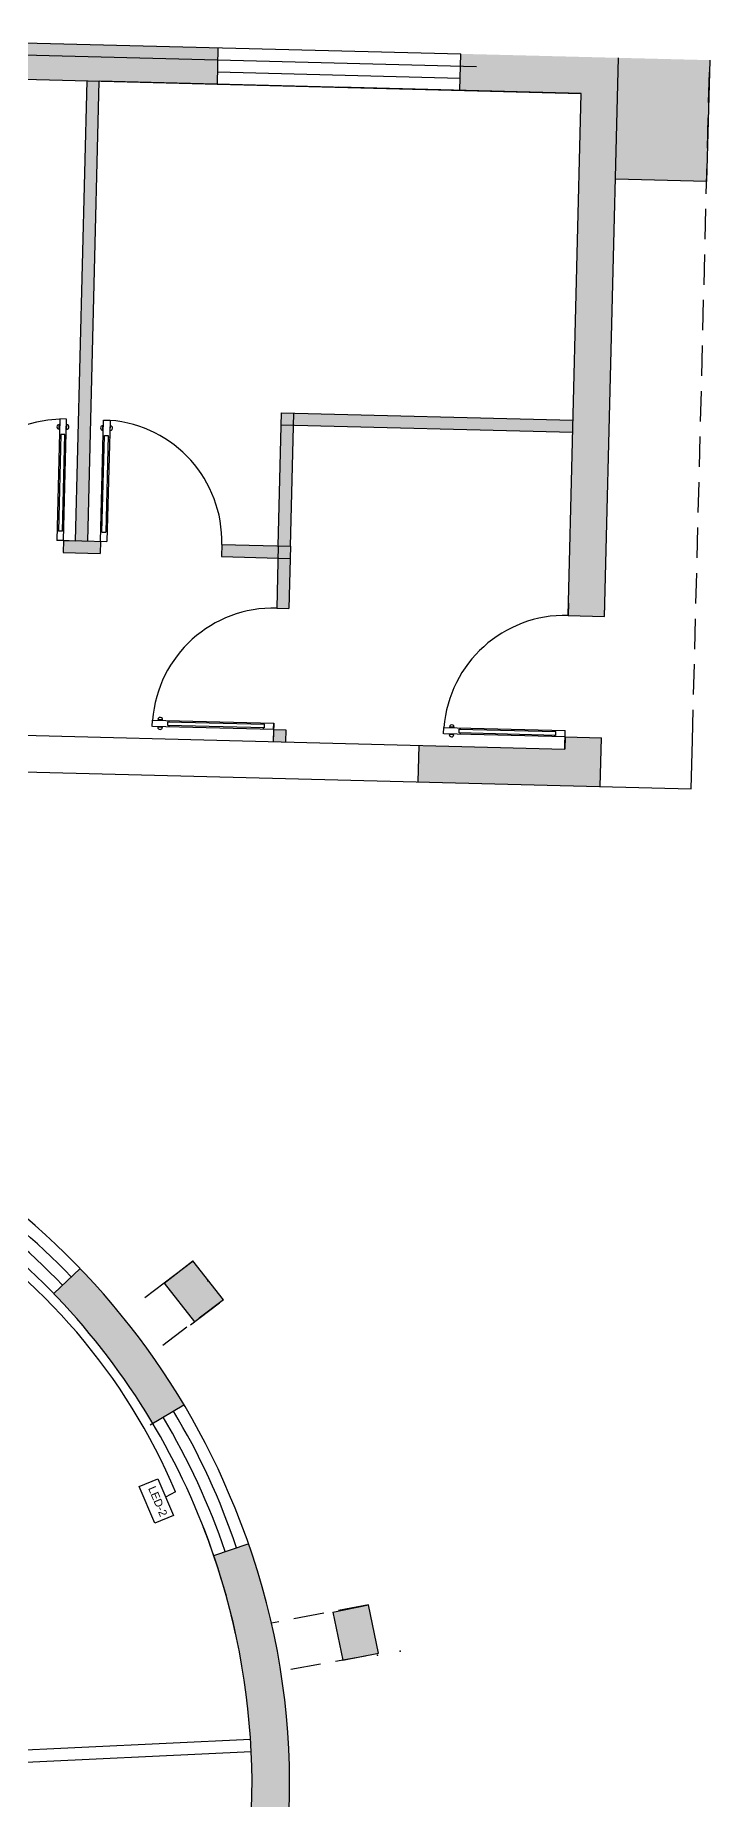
# Model space of a CAD drawing. Header units: metres. Extents: x -98 to 909, y -67 to 255.
# Drawn here: x 241.36 to 246.91, y 202.61 to 217.14 of the extents above; entities that cross this region are included whole.
import ezdxf

# ---------------------------------------------------------------- set-up
doc = ezdxf.new("R2010")
doc.units = ezdxf.units.M
doc.header["$MEASUREMENT"] = 0
doc.linetypes.add('DASHED', pattern=[0.75, 0.5, -0.25])
doc.linetypes.add('DASHED2', pattern=[0.375, 0.25, -0.125])
for name, color, linetype in [('bo', 7, 'Continuous'), ('Data', 140, 'Continuous'), ('Data Cables', 140, 'Continuous')]:
    doc.layers.add(name, color=color, linetype=linetype)
doc.styles.get("Standard").update_dxf_attribs({"font": 'arial.ttf'})

msp = doc.modelspace()

# ---------------------------------------------------------------- hatches: boundary and pattern name
at = {"layer": 'bo'}
h = msp.add_hatch(color=256, dxfattribs=at)
h.paths.add_polyline_path([(237.85492, 216.86517), (237.75496, 216.8677), (237.65908, 213.08073), (237.75904, 213.0782)])
h.paths.add_polyline_path([(237.86589, 213.0755), (237.75904, 213.0782), (237.75651, 212.97823), (237.86336, 212.97553)])
h.paths.add_polyline_path([(237.75904, 213.0782), (237.65908, 213.08073), (237.65654, 212.98076), (237.75651, 212.97823)])
h.paths.add_polyline_path([(237.65908, 213.08073), (237.5591, 213.08315), (237.55658, 212.9833), (237.65654, 212.98076)])
h.paths.add_polyline_path([(240.59331, 213.00644), (238.86557, 213.05019), (238.86304, 212.95022), (240.59078, 212.90647)])
h.paths.add_polyline_path([(241.89749, 212.97342), (241.69296, 212.9786), (241.59299, 212.98102), (241.59057, 212.88116), (241.89496, 212.87345)])
h.paths.add_polyline_path([(241.80559, 213.476), (241.70309, 213.37846), (241.69296, 212.9786), (241.79293, 212.97607)])
h.paths.add_polyline_path([(241.88881, 216.76303), (241.78884, 216.76556), (241.70309, 213.37846), (241.80559, 213.476)])
h.paths.add_polyline_path([(242.86577, 217.03839), (240.82916, 217.08996), (240.82156, 216.79005), (242.85818, 216.73849)])
h.paths.add_polyline_path([(245.47957, 216.97222), (244.86513, 216.98777), (244.85754, 216.68787), (245.17239, 216.6799)])
h.paths.add_polyline_path([(246.16471, 216.95487), (245.47957, 216.97222), (245.17239, 216.6799), (245.85722, 216.66256), (245.74838, 212.36394), (246.04828, 212.35634), (246.05082, 212.45631)])
h.paths.add_polyline_path([(246.02297, 211.35666), (245.72307, 211.36426), (245.72054, 211.26429), (244.52175, 211.29464), (244.51416, 210.99474), (246.01285, 210.95679)])
h = msp.add_hatch(color=256, dxfattribs=at)
h.paths.add_polyline_path([(223.67743, 198.00797), (222.67775, 198.03328), (222.65877, 197.28352), (223.65845, 197.25821)])
h.paths.add_polyline_path([(246.91447, 216.93589), (246.16471, 216.95487), (246.1394, 215.95519), (246.88916, 215.93621)])
h = msp.add_hatch(color=256, dxfattribs=at)
h.paths.add_polyline_path([(243.42381, 211.42247), (243.32384, 211.425), (243.32131, 211.32503), (243.42128, 211.3225)])
h.paths.add_polyline_path([(243.45954, 212.83384), (243.35957, 212.83637), (243.34915, 212.42468), (243.44912, 212.42215)])
h.paths.add_polyline_path([(243.46207, 212.93381), (243.3621, 212.93634), (243.35957, 212.83637), (243.45954, 212.83384)])
h.paths.add_polyline_path([(243.48731, 213.93046), (243.38734, 213.93299), (243.3621, 212.93634), (243.46207, 212.93381)])
h.paths.add_polyline_path([(243.3621, 212.93634), (242.89717, 212.94811), (242.89464, 212.84814), (243.35957, 212.83637)])
h.paths.add_polyline_path([(243.48984, 214.03043), (243.38987, 214.03296), (243.38734, 213.93299), (243.48731, 213.93046)])
h.paths.add_polyline_path([(245.7891, 213.97221), (243.48984, 214.03043), (243.48731, 213.93046), (245.78657, 213.87224)])
h = msp.add_hatch(color=256, dxfattribs=at)
h.paths.add_polyline_path([(241.72964, 206.98787), (241.51405, 206.78029, -0.02912761), (241.95559, 206.26531, -0.02865987), (242.32858, 205.71205), (242.58574, 205.8649, 0.05760506)])
h.paths.add_polyline_path([(242.66153, 207.04767), (242.47504, 206.90657), (242.42251, 206.86563), (242.67043, 206.54823), (242.90989, 206.72896)])
h = msp.add_hatch(color=256, dxfattribs=at)
h.paths.add_polyline_path([(243.11779, 204.72206), (242.83141, 204.62368, -0.02870429), (243.01115, 203.98003, -0.06206129), (243.14287, 202.5406), (243.45157, 202.5305, 0.09403071)])
h.paths.add_polyline_path([(244.10485, 204.21912), (243.8107, 204.15801), (243.89334, 203.76245), (244.18776, 203.82003)])

# ---------------------------------------------------------------- linework, layer by layer
for p, q in [((234.9242, 217.13943), (244.99402, 216.88448)), ((238.8298, 217.14058), (244.86513, 216.98777)), ((242.86577, 217.03839), (242.85818, 216.73849)), ((235.00061, 216.93743), (245.85722, 216.66256)), ((244.85754, 216.68787), (244.86513, 216.98777)), ((246.04828, 212.35634), (246.16471, 216.95487)), ((246.91447, 216.93589), (246.88916, 215.93621)), ((241.69296, 212.9786), (241.78884, 216.76556)), ((241.79293, 212.97607), (241.88881, 216.76303)), ((245.85722, 216.66256), (241.88881, 216.76303)), ((242.86071, 216.83846), (244.86007, 216.78784)), ((242.85818, 216.73849), (243.85786, 216.71318)), ((245.85722, 216.66256), (243.85786, 216.71318)), ((243.85786, 216.71318), (244.85754, 216.68787)), ((245.74838, 212.36394), (245.85722, 216.66256)), ((246.88916, 215.93621), (246.1394, 215.95519)), ((241.56438, 213.98061), (241.54021, 212.9823)), ((241.61719, 213.98073), (241.56434, 213.98201)), ((243.3621, 212.93634), (243.38987, 214.03296)), ((243.38987, 214.03296), (245.7891, 213.97221)), ((243.46207, 212.93381), (243.48984, 214.03043)), ((241.57188, 213.85419), (241.55262, 213.0586)), ((241.55805, 213.89782), (241.55897, 213.93596)), ((241.57161, 213.84314), (241.56106, 213.84339)), ((241.60355, 213.85342), (241.57188, 213.85419)), ((241.58429, 213.05783), (241.60355, 213.85342)), ((241.59299, 212.98102), (241.61716, 213.97933)), ((241.61383, 213.84212), (241.60328, 213.84237)), ((241.61948, 213.89633), (241.6204, 213.93447)), ((241.89749, 212.97331), (241.92387, 213.97157)), ((241.91007, 213.04959), (241.93109, 213.84513)), ((241.91736, 213.88879), (241.91837, 213.92693)), ((241.92025, 213.83436), (241.9308, 213.83408)), ((241.92391, 213.97296), (241.97676, 213.97156)), ((241.93109, 213.84513), (241.96276, 213.84429)), ((241.96276, 213.84429), (241.94173, 213.04875)), ((241.97665, 213.97017), (241.95026, 212.97192)), ((241.97878, 213.88717), (241.97979, 213.92531)), ((243.38734, 213.93299), (245.78657, 213.87224)), ((241.96247, 213.83324), (241.97302, 213.83296)), ((241.59299, 212.98102), (241.54021, 212.9823)), ((241.54022, 212.98247), (241.95027, 212.97209)), ((241.55281, 213.06648), (241.54226, 213.06674)), ((241.58429, 213.05783), (241.55262, 213.0586)), ((241.59503, 213.06546), (241.58448, 213.06572)), ((241.59299, 212.98113), (241.59057, 212.88116)), ((241.59299, 212.98102), (241.69296, 212.9786)), ((241.89749, 212.97342), (241.89496, 212.87345)), ((241.89972, 213.05775), (241.91028, 213.05747)), ((241.91007, 213.04959), (241.94173, 213.04875)), ((241.94194, 213.05663), (241.95249, 213.05635)), ((241.59057, 212.88116), (241.89496, 212.87345)), ((242.89717, 212.94811), (242.89464, 212.84814)), ((242.89464, 212.84814), (243.45954, 212.83384)), ((242.89717, 212.94811), (243.46207, 212.93381)), ((243.3621, 212.93634), (243.34915, 212.42468)), ((243.46207, 212.93381), (243.44912, 212.42215)), ((243.34915, 212.42468), (243.44912, 212.42215)), ((245.75091, 212.4639), (245.74838, 212.36394)), ((246.04828, 212.35634), (246.05082, 212.45631)), ((245.74838, 212.36394), (246.04828, 212.35634)), ((237.06922, 211.48333), (245.72054, 211.26429)), ((242.32416, 211.45031), (242.3255, 211.50316)), ((243.32384, 211.425), (242.32555, 211.45028)), ((242.32689, 211.50305), (243.32517, 211.47778)), ((242.40833, 211.44385), (242.3702, 211.44482)), ((242.40989, 211.50528), (242.37175, 211.50624)), ((242.45199, 211.45764), (242.45279, 211.4893)), ((243.24755, 211.43749), (242.45199, 211.45764)), ((242.45279, 211.4893), (243.24835, 211.46916)), ((242.46277, 211.4468), (242.46303, 211.45736)), ((242.46383, 211.48902), (242.4641, 211.49958)), ((243.2394, 211.42714), (243.23967, 211.43769)), ((243.24047, 211.46936), (243.24074, 211.47991)), ((243.24755, 211.43749), (243.24835, 211.46916)), ((243.32517, 211.47778), (243.32131, 211.32503)), ((243.32384, 211.425), (243.32131, 211.32503)), ((243.32384, 211.425), (243.32517, 211.47778)), ((243.32384, 211.425), (243.42381, 211.42247)), ((243.42381, 211.42247), (243.42128, 211.3225)), ((244.72339, 211.38957), (244.72473, 211.44241)), ((245.72307, 211.36426), (244.72478, 211.38953)), ((244.72612, 211.44231), (245.72441, 211.41703)), ((244.80757, 211.38311), (244.76943, 211.38407)), ((244.80912, 211.44453), (244.77098, 211.4455)), ((244.85122, 211.39689), (244.85202, 211.42856)), ((245.64678, 211.37675), (244.85122, 211.39689)), ((244.85202, 211.42856), (245.64758, 211.40841)), ((244.862, 211.38606), (244.86226, 211.39661)), ((244.86307, 211.42828), (244.86333, 211.43883)), ((245.63863, 211.36639), (245.6389, 211.37695)), ((245.6397, 211.40861), (245.63997, 211.41917)), ((245.64678, 211.37675), (245.64758, 211.40841)), ((245.72054, 211.26429), (245.72441, 211.41703)), ((244.51416, 210.99474), (244.52175, 211.29464)), ((245.72307, 211.36426), (245.72054, 211.26429)), ((245.72307, 211.36426), (246.02297, 211.35666)), ((246.01285, 210.95679), (246.02297, 211.35666)), ((246.76261, 210.93781), (246.77273, 211.33768)), ((237.18414, 211.18032), (246.76261, 210.93781)), ((242.42251, 206.86563), (242.65948, 207.0503)), ((242.91003, 206.72879), (242.65948, 207.0503)), ((242.91003, 206.72879), (242.65948, 207.0503)), ((241.51405, 206.78029), (241.72964, 206.98787)), ((242.42251, 206.86563), (242.67126, 206.54716)), ((242.42251, 206.86563), (242.67126, 206.54716)), ((242.64018, 206.5237), (242.87895, 206.70533)), ((242.64018, 206.5237), (242.87895, 206.70533)), ((242.30761, 205.69959), (242.58574, 205.8649)), ((242.83141, 204.62368), (243.11526, 204.72119)), ((243.13352, 204.67022), (243.13236, 204.66985)), ((243.16351, 204.57482), (243.16312, 204.5747)), ((243.8107, 204.15801), (244.10485, 204.21912)), ((243.8107, 204.15801), (243.89334, 203.76245)), ((243.8107, 204.15801), (243.89334, 203.76245)), ((244.18776, 203.82003), (244.10485, 204.21912)), ((243.89334, 203.76245), (244.18776, 203.82003)), ((243.13471, 203.10825), (240.19866, 202.96914)), ((243.13945, 203.00837), (240.30324, 202.87399))]:
    msp.add_line(p, q, dxfattribs=at)
at = {"layer": 'bo', "linetype": 'DASHED2'}
for p, q in [((246.77273, 211.33768), (246.91447, 216.93589)), ((242.90989, 206.72896), (242.31555, 206.28038)), ((244.10485, 204.21912), (243.30687, 204.06788)), ((244.07949, 203.79591), (243.38326, 203.67077))]:
    msp.add_line(p, q, dxfattribs=at)
at = {"layer": 'bo', "linetype": 'DASHED'}
msp.add_line((242.66153, 207.04767), (242.07168, 206.60138), dxfattribs=at)
at = {"layer": 'bo'}
for centre, radius, start, end in [((241.59299, 212.98102), 1, 91.639501, 178.613384), ((241.55851, 213.91689), 0.01908, 88.613384, 268.613384), ((241.61994, 213.9154), 0.01908, 268.613384, 88.613384), ((241.91786, 213.90786), 0.01908, 88.485917, 268.485917), ((241.89749, 212.97331), 1, 358.485917, 85.4598), ((241.97929, 213.90624), 0.01908, 268.485917, 88.485917), ((243.32384, 211.425), 1, 88.54965, 175.523533), ((245.72307, 211.36426), 1, 88.54965, 175.523533), ((242.39082, 211.50576), 0.01908, 358.54965, 178.54965), ((242.38927, 211.44433), 0.01908, 178.54965, 358.54965), ((244.7885, 211.38359), 0.01908, 178.54965, 358.54965), ((244.79005, 211.44502), 0.01908, 358.54965, 178.54965), ((237.30029, 202.72336), 6.1486, 21.864566, 90.22454), ((237.31848, 202.73635), 5.82721, 37.272028, 62.405104), ((237.31848, 202.73635), 5.92721, 43.945238, 55.745405), ((237.30029, 202.72336), 6.0486, 43.913761, 55.671033), ((237.32003, 202.73776), 5.82512, 12.313509, 37.270249), ((237.32003, 202.73776), 5.92512, 18.89138, 30.704068), ((237.47695, 202.81503), 5.84991, 18.674086, 30.838452), ((237.50949, 202.74672), 5.94601, 340.474721, 22.406392), ((237.30094, 202.73174), 5.84505, 344.0663, 21.358956)]:
    msp.add_arc(centre, radius, start, end, dxfattribs=at)
at = {"layer": 'bo', "linetype": 'DASHED'}
for p in [(242.7815, 206.88515), (242.7815, 206.88515), (244.36473, 203.83708), (244.17858, 203.80362)]:
    msp.add_point(p, dxfattribs=at)
at = {"layer": 'Data'}
msp.add_lwpolyline([(242.36988, 205.25637), (242.49849, 204.95311), (242.34616, 204.89042), (242.21755, 205.19367)], close=True, dxfattribs=at)
at = {"layer": 'Data Cables'}
msp.add_line((242.51696, 205.14742), (242.43418, 205.10474), dxfattribs=at)
msp.add_arc((237.89933, 203.19601), 5.01303, 22.908933, 58.400213, dxfattribs=at)

# ---------------------------------------------------------------- texts
at = {"layer": 'Data', "insert": (242.34992, 205.20378), "char_height": 0.065879, "attachment_point": 1, "rotation": 292.980885}
msp.add_mtext_dynamic_manual_height_columns('LED-2', width=0.2432946, gutter_width=1.64698, heights=[0.09448], dxfattribs=at)

doc.saveas('drawing.dxf')
